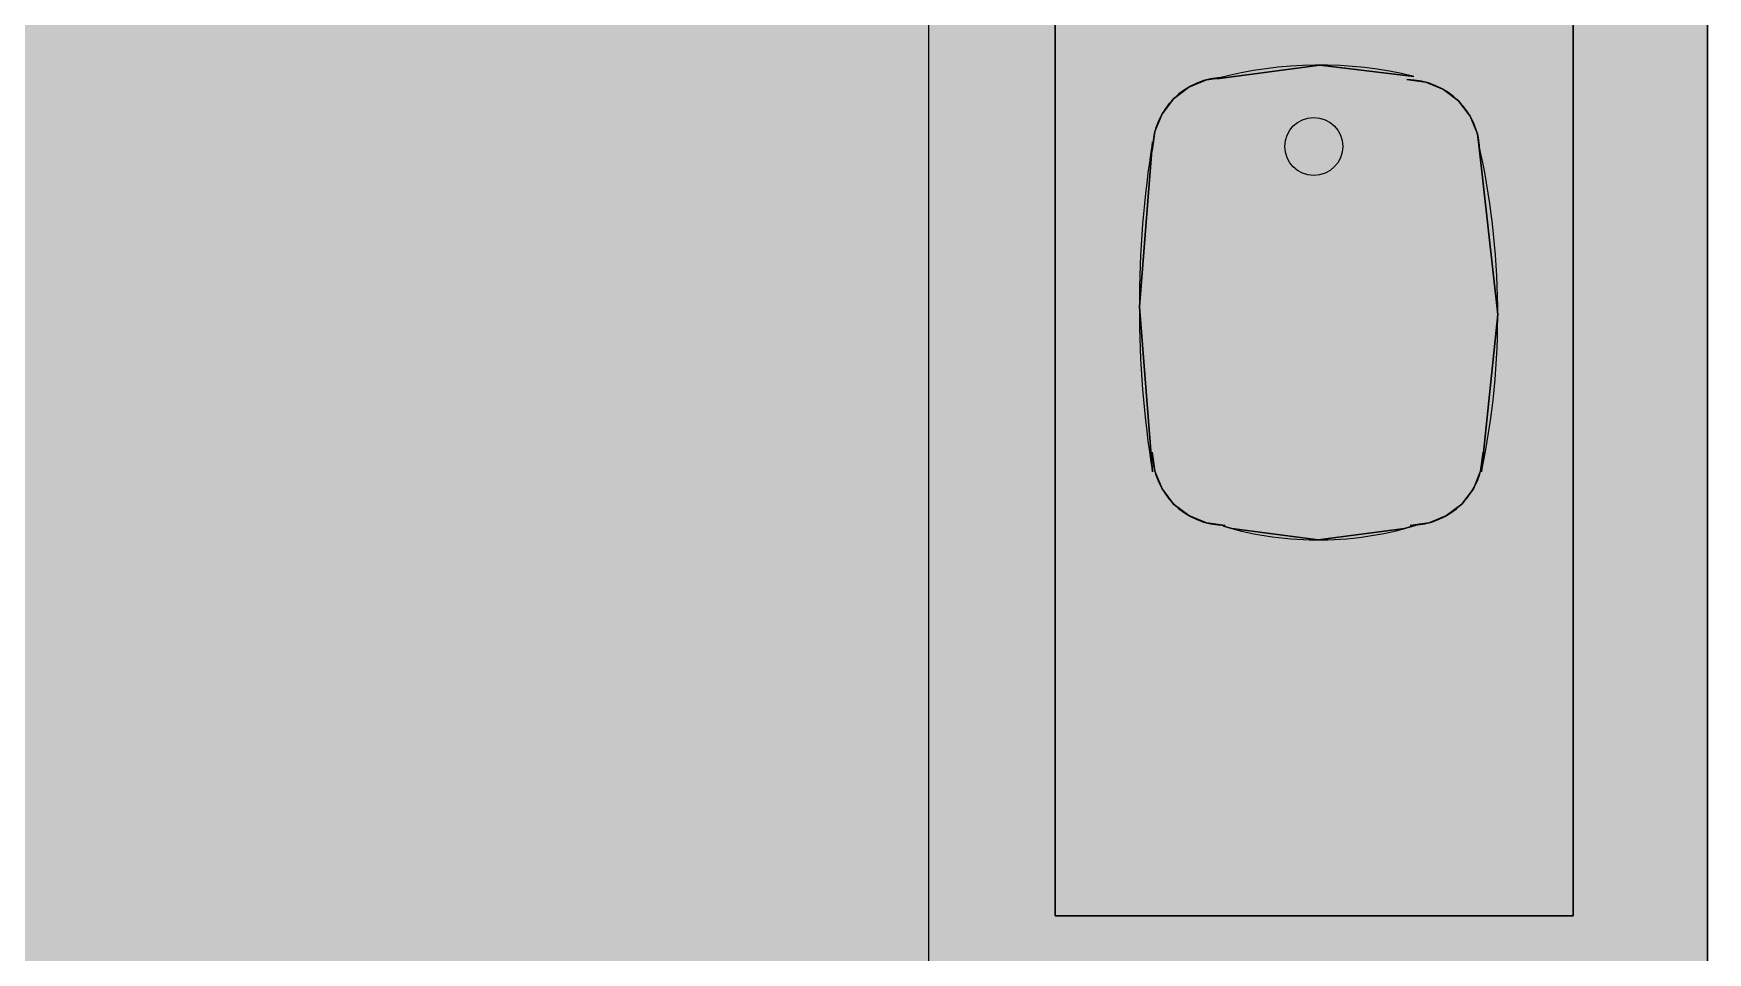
# Model space of a CAD drawing. Header units: millimetres. Extents: x -48614 to 110435, y -11020 to 74943.
# Drawn here: x -6348 to -4628, y 50943 to 51887 of the extents above; entities that cross this region are included whole.
import ezdxf

# ---------------------------------------------------------------- set-up
doc = ezdxf.new("R2010")
doc.units = ezdxf.units.MM
for name, color, linetype in [('BRICK_WALLS_P4', 1, 'Continuous'), ('GROS$', 1, 'Continuous'), ('HL-TMP', 7, 'Continuous'), ('RM$', 5, 'Continuous'), ('SANITARY', 4, 'Continuous'), ('SHOPFITTING', 4, 'Continuous')]:
    doc.layers.add(name, color=color, linetype=linetype)

msp = doc.modelspace()

# ---------------------------------------------------------------- hatches: boundary and pattern name
at = {"layer": 'HL-TMP', "true_color": 0xcccc20}
msp.add_hatch(color=52, dxfattribs=at).paths.add_polyline_path([(-4627.7, 52980.8), (-5827.7, 52980.8), (-5827.7, 53470.8), (-8327.7, 53470.8), (-8327.7, 54835.8), (-8327.7, 57580.8), (-8727.7, 57580.8), (-8727.7, 57670.8), (-9627.7, 57670.8), (-9627.7, 56530.3), (-9627.7, 53580.8), (-9427.7, 53580.8), (-9427.7, 53470.8), (-11582.7, 53470.8), (-11582.7, 57580.8), (-14627.7, 57580.8), (-14627.7, 53580.8), (-14227.7, 53580.8), (-14227.7, 52980.8), (-14627.7, 52980.8), (-14627.7, 47580.8), (-14227.7, 47580.8), (-14227.7, 46980.8), (-14677.7, 46980.8), (-14677.7, 41680.8), (-14327.7, 41680.8), (-14327.7, 41130.8), (-11582.7, 41130.8), (-11582.7, 44390.8), (-10762.7, 44390.8), (-4627.7, 44390.8), (-4627.7, 47581.1), (-5227.7, 47581.1), (-5227.7, 46980.8), (-5827.7, 46980.8), (-5827.7, 47581.1), (-4627.7, 47581.1)], flags=16)

# ---------------------------------------------------------------- linework, layer by layer
at = {"layer": 'BRICK_WALLS_P4', "linetype": 'Continuous'}
msp.add_line((-4627.7, 44390.8), (-4627.7, 52980.8), dxfattribs=at)
at = {"layer": 'GROS$'}
msp.add_lwpolyline([(-5827.7, 53470.8), (-5827.7, 52980.8), (-4627.7, 52980.8), (-4627.7, 47580.8), (-5827.7, 47580.8), (-5827.7, 46980.8), (-5227.7, 46980.8), (-5227.7, 47580.8), (-4627.7, 47580.8), (-4627.7, 44390.8)], dxfattribs=at)
at = {"layer": 'RM$'}
msp.add_lwpolyline([(-14227.7, 53580.8), (-14227.7, 52980.8), (-14627.7, 52980.8), (-14627.7, 47580.8), (-14227.7, 47580.8), (-14227.7, 46980.8), (-14677.7, 46980.8), (-14677.7, 41680.8), (-14327.7, 41680.8), (-14327.7, 41130.8), (-11582.7, 41130.8), (-11582.7, 44390.8), (-10762.7, 44390.8), (-4627.7, 44390.8), (-4627.7, 47581.1), (-5227.7, 47581.1), (-5227.7, 46980.8), (-5827.7, 46980.8), (-5827.7, 47581.1), (-4627.7, 47581.1), (-4627.7, 52980.8), (-5827.7, 52980.8), (-5827.7, 53470.8)], dxfattribs=at)
at = {"layer": 'SANITARY', "linetype": 'Continuous'}
for p, q in [((-5297.8, 50980.8), (-5297.8, 52780.8)), ((-5297.8, 52780.8, 880), (-5297.8, 50980.8, 880)), ((-5297.8, 50980.8), (-5297.8, 52780.8)), ((-5297.8, 50980.8), (-5297.8, 52780.8)), ((-5297.8, 52780.8, 880), (-5297.8, 50980.8, 880)), ((-5297.8, 50980.8), (-5297.8, 52780.8)), ((-5297.8, 52780.8, 880), (-5297.8, 50980.8, 880)), ((-4765.9, 52780.8), (-4765.9, 50980.8)), ((-4765.9, 52780.8), (-4765.9, 50980.8)), ((-4765.9, 50980.8, 880), (-4765.9, 52780.8, 880)), ((-4765.9, 52780.8), (-4765.9, 50980.8)), ((-4765.9, 50980.8, 880), (-4765.9, 52780.8, 880)), ((-4765.9, 52780.8), (-4765.9, 50980.8)), ((-4765.9, 50980.8, 880), (-4765.9, 52780.8, 880)), ((-5142.5, 51839, 750), (-5160.6, 51831.5, 750)), ((-5160.6, 51831.5, 880), (-5142.5, 51839, 880)), ((-5142.5, 51839, 750), (-5160.6, 51831.5, 750)), ((-5160.6, 51831.5, 880), (-5142.5, 51839, 880)), ((-5142.5, 51839, 750), (-5160.6, 51831.5, 750)), ((-5160.6, 51831.5, 880), (-5142.5, 51839, 880)), ((-5160.6, 51831.5, 880), (-5142.5, 51839, 880)), ((-5142.5, 51839, 750), (-5160.6, 51831.5, 750)), ((-5160.6, 51831.5, 880), (-5142.5, 51839, 880)), ((-5142.5, 51839, 750), (-5160.6, 51831.5, 750)), ((-5160.6, 51831.5, 880), (-5142.5, 51839, 880)), ((-5142.5, 51839, 750), (-5160.6, 51831.5, 750)), ((-5142.5, 51839, 750), (-5160.6, 51831.5, 750)), ((-5160.6, 51831.5, 880), (-5142.5, 51839, 880)), ((-5160.6, 51831.5, 880), (-5142.5, 51839, 880)), ((-5142.5, 51839, 750), (-5160.6, 51831.5, 750)), ((-5142.5, 51839, 750), (-5160.6, 51831.5, 750)), ((-5160.6, 51831.5, 880), (-5142.5, 51839, 880)), ((-5142.5, 51839, 750), (-5160.6, 51831.5, 750)), ((-5160.6, 51831.5, 880), (-5142.5, 51839, 880)), ((-5142.5, 51839, 880), (-5123.1, 51841.6, 880)), ((-5123.1, 51841.6, 750), (-5142.5, 51839, 750)), ((-5142.5, 51839, 880), (-5123.1, 51841.6, 880)), ((-5123.1, 51841.6, 750), (-5142.5, 51839, 750)), ((-5123.1, 51841.6, 750), (-5142.5, 51839, 750)), ((-5142.5, 51839, 880), (-5123.1, 51841.6, 880)), ((-5142.5, 51839, 880), (-5123.1, 51841.6, 880)), ((-5123.1, 51841.6, 750), (-5142.5, 51839, 750)), ((-5123.1, 51841.6, 750), (-5142.5, 51839, 750)), ((-5142.5, 51839, 880), (-5123.1, 51841.6, 880)), ((-5123.1, 51841.6, 750), (-5142.5, 51839, 750)), ((-5142.5, 51839, 880), (-5123.1, 51841.6, 880)), ((-5123.1, 51841.6, 750), (-5142.5, 51839, 750)), ((-5142.5, 51839, 880), (-5123.1, 51841.6, 880)), ((-5123.1, 51841.6, 750), (-5142.5, 51839, 750)), ((-5142.5, 51839, 880), (-5123.1, 51841.6, 880)), ((-5142.5, 51839, 880), (-5123.1, 51841.6, 880)), ((-5123.1, 51841.6, 750), (-5142.5, 51839, 750)), ((-5123.1, 51841.6, 750), (-5142.5, 51839, 750)), ((-5142.5, 51839, 880), (-5123.1, 51841.6, 880)), ((-5142.5, 51839, 750), (-5142.5, 51839, 750)), ((-5142.5, 51839, 750), (-5142.5, 51839, 880)), ((-5142.5, 51839, 880), (-5142.5, 51839, 750)), ((-5142.5, 51839, 750), (-5142.5, 51839, 750)), ((-5142.5, 51839, 750), (-5142.5, 51839, 880)), ((-5142.5, 51839, 880), (-5142.5, 51839, 750)), ((-5142.5, 51839, 880), (-5142.5, 51839, 750)), ((-5142.5, 51839, 750), (-5142.5, 51839, 750)), ((-5142.5, 51839, 750), (-5142.5, 51839, 880)), ((-5142.5, 51839, 880), (-5142.5, 51839, 750)), ((-5142.5, 51839, 750), (-5142.5, 51839, 750)), ((-5142.5, 51839, 750), (-5142.5, 51839, 880)), ((-5142.5, 51839, 880), (-5142.5, 51839, 750)), ((-5142.5, 51839, 750), (-5142.5, 51839, 880)), ((-5142.5, 51839, 750), (-5142.5, 51839, 750)), ((-5142.5, 51839, 750), (-5142.5, 51839, 750)), ((-5142.5, 51839, 750), (-5142.5, 51839, 880)), ((-5142.5, 51839, 880), (-5142.5, 51839, 750)), ((-5142.5, 51839, 750), (-5142.5, 51839, 750)), ((-5142.5, 51839, 750), (-5142.5, 51839, 880)), ((-5142.5, 51839, 880), (-5142.5, 51839, 750)), ((-5142.5, 51839, 750), (-5142.5, 51839, 750)), ((-5142.5, 51839, 880), (-5142.5, 51839, 750)), ((-5142.5, 51839, 750), (-5142.5, 51839, 880)), ((-5142.5, 51839, 880), (-5142.5, 51839, 750)), ((-5142.5, 51839, 750), (-5142.5, 51839, 750)), ((-5142.5, 51839, 750), (-5142.5, 51839, 880)), ((-5142.5, 51839, 880), (-5142.5, 51839, 750)), ((-5142.5, 51839, 750), (-5142.5, 51839, 750)), ((-5142.5, 51839, 750), (-5142.5, 51839, 880)), ((-5026.1, 51854.2, 750), (-5131.7, 51840.2, 750)), ((-5131.7, 51840.2, 880), (-5026.1, 51854.2, 880)), ((-5026.1, 51854.2, 750), (-5131.7, 51840.2, 750)), ((-5131.7, 51840.2, 880), (-5026.1, 51854.2, 880)), ((-5026.1, 51854.2, 750), (-5131.7, 51840.2, 750)), ((-5131.7, 51840.2, 880), (-5026.1, 51854.2, 880)), ((-5026.1, 51854.2, 750), (-5131.7, 51840.2, 750)), ((-5131.7, 51840.2, 880), (-5026.1, 51854.2, 880)), ((-5026.1, 51854.2, 750), (-5131.7, 51840.2, 750)), ((-5131.7, 51840.2, 880), (-5026.1, 51854.2, 880)), ((-5026.1, 51854.2, 750), (-5131.7, 51840.2, 750)), ((-5131.7, 51840.2, 880), (-5026.1, 51854.2, 880)), ((-5026.1, 51854.2, 750), (-5131.7, 51840.2, 750)), ((-5131.7, 51840.2, 880), (-5026.1, 51854.2, 880)), ((-5026.1, 51854.2, 750), (-5131.7, 51840.2, 750)), ((-5131.7, 51840.2, 880), (-5026.1, 51854.2, 880)), ((-5131.7, 51840.2, 880), (-5026.1, 51854.2, 880)), ((-5026.1, 51854.2, 750), (-5131.7, 51840.2, 750)), ((-5026.1, 51854.2, 750), (-5131.7, 51840.2, 750)), ((-5131.7, 51840.2, 880), (-5026.1, 51854.2, 880)), ((-5131.7, 51840.2, 750), (-5131.7, 51840.2, 880)), ((-5131.7, 51840.2, 750), (-5131.7, 51840.2, 880)), ((-5131.7, 51840.2, 750), (-5131.7, 51840.2, 880)), ((-5131.7, 51840.2, 750), (-5131.7, 51840.2, 880)), ((-5131.7, 51840.2, 750), (-5131.7, 51840.2, 880)), ((-5131.7, 51840.2, 750), (-5131.7, 51840.2, 880)), ((-5131.7, 51840.2, 750), (-5131.7, 51840.2, 880)), ((-5131.7, 51840.2, 750), (-5131.7, 51840.2, 880)), ((-5131.7, 51840.2, 750), (-5131.7, 51840.2, 880)), ((-5131.7, 51840.2, 750), (-5131.7, 51840.2, 880)), ((-5123.1, 51841.6, 750), (-5123.1, 51841.6, 750)), ((-5123.1, 51841.6, 880), (-5123.1, 51841.6, 750)), ((-5123.1, 51841.6, 880), (-5123.1, 51841.6, 750)), ((-5123.1, 51841.6, 750), (-5123.1, 51841.6, 750)), ((-5123.1, 51841.6, 880), (-5123.1, 51841.6, 750)), ((-5123.1, 51841.6, 750), (-5123.1, 51841.6, 750)), ((-5123.1, 51841.6, 880), (-5123.1, 51841.6, 750)), ((-5123.1, 51841.6, 750), (-5123.1, 51841.6, 750)), ((-5123.1, 51841.6, 750), (-5123.1, 51841.6, 750)), ((-5123.1, 51841.6, 880), (-5123.1, 51841.6, 750)), ((-5123.1, 51841.6, 880), (-5123.1, 51841.6, 750)), ((-5123.1, 51841.6, 750), (-5123.1, 51841.6, 750)), ((-5123.1, 51841.6, 880), (-5123.1, 51841.6, 750)), ((-5123.1, 51841.6, 750), (-5123.1, 51841.6, 750)), ((-5123.1, 51841.6, 880), (-5123.1, 51841.6, 750)), ((-5123.1, 51841.6, 750), (-5123.1, 51841.6, 750)), ((-5123.1, 51841.6, 880), (-5123.1, 51841.6, 750)), ((-5123.1, 51841.6, 750), (-5123.1, 51841.6, 750)), ((-5123.1, 51841.6, 880), (-5123.1, 51841.6, 750)), ((-5123.1, 51841.6, 750), (-5123.1, 51841.6, 750)), ((-5026.1, 51854.2, 750), (-5026.1, 51854.2, 880)), ((-5026.1, 51854.2, 880), (-5026.1, 51854.2, 750)), ((-5026.1, 51854.2, 880), (-4929.4, 51842.5, 880)), ((-5026.1, 51854.2, 750), (-5026.1, 51854.2, 750)), ((-4929.4, 51842.5, 750), (-5026.1, 51854.2, 750)), ((-5026.1, 51854.2, 880), (-5026.1, 51854.2, 750)), ((-4929.4, 51842.5, 750), (-5026.1, 51854.2, 750)), ((-5026.1, 51854.2, 880), (-4929.4, 51842.5, 880)), ((-5026.1, 51854.2, 750), (-5026.1, 51854.2, 750)), ((-5026.1, 51854.2, 750), (-5026.1, 51854.2, 880)), ((-5026.1, 51854.2, 750), (-5026.1, 51854.2, 750)), ((-5026.1, 51854.2, 750), (-5026.1, 51854.2, 880)), ((-5026.1, 51854.2, 880), (-5026.1, 51854.2, 750)), ((-5026.1, 51854.2, 880), (-4929.4, 51842.5, 880)), ((-4929.4, 51842.5, 750), (-5026.1, 51854.2, 750)), ((-5026.1, 51854.2, 880), (-5026.1, 51854.2, 750)), ((-5026.1, 51854.2, 750), (-5026.1, 51854.2, 750)), ((-5026.1, 51854.2, 750), (-5026.1, 51854.2, 880)), ((-5026.1, 51854.2, 880), (-4929.4, 51842.5, 880)), ((-4929.4, 51842.5, 750), (-5026.1, 51854.2, 750)), ((-5026.1, 51854.2, 750), (-5026.1, 51854.2, 750)), ((-5026.1, 51854.2, 750), (-5026.1, 51854.2, 880)), ((-4929.4, 51842.5, 750), (-5026.1, 51854.2, 750)), ((-5026.1, 51854.2, 880), (-5026.1, 51854.2, 750)), ((-5026.1, 51854.2, 880), (-4929.4, 51842.5, 880)), ((-5026.1, 51854.2, 750), (-5026.1, 51854.2, 880)), ((-5026.1, 51854.2, 750), (-5026.1, 51854.2, 750)), ((-4929.4, 51842.5, 750), (-5026.1, 51854.2, 750)), ((-5026.1, 51854.2, 880), (-5026.1, 51854.2, 750)), ((-5026.1, 51854.2, 880), (-4929.4, 51842.5, 880)), ((-5026.1, 51854.2, 880), (-4929.4, 51842.5, 880)), ((-5026.1, 51854.2, 880), (-5026.1, 51854.2, 750)), ((-5026.1, 51854.2, 750), (-5026.1, 51854.2, 750)), ((-5026.1, 51854.2, 750), (-5026.1, 51854.2, 880)), ((-4929.4, 51842.5, 750), (-5026.1, 51854.2, 750)), ((-5026.1, 51854.2, 880), (-5026.1, 51854.2, 750)), ((-5026.1, 51854.2, 750), (-5026.1, 51854.2, 750)), ((-4929.4, 51842.5, 750), (-5026.1, 51854.2, 750)), ((-5026.1, 51854.2, 750), (-5026.1, 51854.2, 880)), ((-5026.1, 51854.2, 880), (-4929.4, 51842.5, 880)), ((-5026.1, 51854.2, 880), (-5026.1, 51854.2, 750)), ((-5026.1, 51854.2, 880), (-4929.4, 51842.5, 880)), ((-5026.1, 51854.2, 750), (-5026.1, 51854.2, 880)), ((-5026.1, 51854.2, 750), (-5026.1, 51854.2, 750)), ((-4929.4, 51842.5, 750), (-5026.1, 51854.2, 750)), ((-5026.1, 51854.2, 880), (-4929.4, 51842.5, 880)), ((-5026.1, 51854.2, 750), (-5026.1, 51854.2, 880)), ((-5026.1, 51854.2, 750), (-5026.1, 51854.2, 750)), ((-5026.1, 51854.2, 880), (-5026.1, 51854.2, 750)), ((-4929.4, 51842.5, 750), (-5026.1, 51854.2, 750)), ((-4917.2, 51836.7, 750), (-4936.6, 51839.2, 750)), ((-4936.6, 51839.2, 880), (-4917.2, 51836.7, 880)), ((-4936.6, 51839.2, 750), (-4936.6, 51839.2, 880)), ((-4936.6, 51839.2, 880), (-4917.2, 51836.7, 880)), ((-4936.6, 51839.2, 750), (-4936.6, 51839.2, 880)), ((-4917.2, 51836.7, 750), (-4936.6, 51839.2, 750)), ((-4936.6, 51839.2, 750), (-4936.6, 51839.2, 880)), ((-4917.2, 51836.7, 750), (-4936.6, 51839.2, 750)), ((-4936.6, 51839.2, 880), (-4917.2, 51836.7, 880)), ((-4929.4, 51842.5, 880), (-4929.4, 51842.5, 750)), ((-4929.4, 51842.5, 750), (-4929.4, 51842.5, 750)), ((-4929.4, 51842.5, 880), (-4929.4, 51842.5, 750)), ((-4929.4, 51842.5, 750), (-4929.4, 51842.5, 750)), ((-4929.4, 51842.5, 750), (-4929.4, 51842.5, 750)), ((-4929.4, 51842.5, 880), (-4929.4, 51842.5, 750)), ((-4929.4, 51842.5, 750), (-4929.4, 51842.5, 750)), ((-4929.4, 51842.5, 880), (-4929.4, 51842.5, 750)), ((-4929.4, 51842.5, 750), (-4929.4, 51842.5, 750)), ((-4929.4, 51842.5, 880), (-4929.4, 51842.5, 750)), ((-4929.4, 51842.5, 880), (-4929.4, 51842.5, 750)), ((-4929.4, 51842.5, 750), (-4929.4, 51842.5, 750)), ((-4929.4, 51842.5, 750), (-4929.4, 51842.5, 750)), ((-4929.4, 51842.5, 880), (-4929.4, 51842.5, 750)), ((-4929.4, 51842.5, 880), (-4929.4, 51842.5, 750)), ((-4929.4, 51842.5, 750), (-4929.4, 51842.5, 750)), ((-4929.4, 51842.5, 750), (-4929.4, 51842.5, 750)), ((-4929.4, 51842.5, 880), (-4929.4, 51842.5, 750)), ((-4929.4, 51842.5, 750), (-4929.4, 51842.5, 750)), ((-4929.4, 51842.5, 880), (-4929.4, 51842.5, 750)), ((-5160.6, 51831.5, 750), (-5176.2, 51819.6, 750)), ((-5176.2, 51819.6, 880), (-5160.6, 51831.5, 880)), ((-5160.6, 51831.5, 750), (-5176.2, 51819.6, 750)), ((-5176.2, 51819.6, 880), (-5160.6, 51831.5, 880)), ((-5160.6, 51831.5, 750), (-5176.2, 51819.6, 750)), ((-5176.2, 51819.6, 880), (-5160.6, 51831.5, 880)), ((-5160.6, 51831.5, 750), (-5176.2, 51819.6, 750)), ((-5176.2, 51819.6, 880), (-5160.6, 51831.5, 880)), ((-5176.2, 51819.6, 880), (-5160.6, 51831.5, 880)), ((-5160.6, 51831.5, 750), (-5176.2, 51819.6, 750)), ((-5176.2, 51819.6, 880), (-5160.6, 51831.5, 880)), ((-5160.6, 51831.5, 750), (-5176.2, 51819.6, 750)), ((-5160.6, 51831.5, 750), (-5176.2, 51819.6, 750)), ((-5176.2, 51819.6, 880), (-5160.6, 51831.5, 880)), ((-5160.6, 51831.5, 750), (-5176.2, 51819.6, 750)), ((-5176.2, 51819.6, 880), (-5160.6, 51831.5, 880)), ((-5176.2, 51819.6, 880), (-5160.6, 51831.5, 880)), ((-5160.6, 51831.5, 750), (-5176.2, 51819.6, 750)), ((-5160.6, 51831.5, 750), (-5176.2, 51819.6, 750)), ((-5176.2, 51819.6, 880), (-5160.6, 51831.5, 880)), ((-5160.6, 51831.5, 880), (-5160.6, 51831.5, 750)), ((-5160.6, 51831.5, 750), (-5160.6, 51831.5, 750)), ((-5160.6, 51831.5, 750), (-5160.6, 51831.5, 880)), ((-5160.6, 51831.5, 750), (-5160.6, 51831.5, 880)), ((-5160.6, 51831.5, 880), (-5160.6, 51831.5, 750)), ((-5160.6, 51831.5, 750), (-5160.6, 51831.5, 750)), ((-5160.6, 51831.5, 750), (-5160.6, 51831.5, 750)), ((-5160.6, 51831.5, 750), (-5160.6, 51831.5, 880)), ((-5160.6, 51831.5, 880), (-5160.6, 51831.5, 750)), ((-5160.6, 51831.5, 750), (-5160.6, 51831.5, 750)), ((-5160.6, 51831.5, 750), (-5160.6, 51831.5, 880)), ((-5160.6, 51831.5, 880), (-5160.6, 51831.5, 750)), ((-5160.6, 51831.5, 880), (-5160.6, 51831.5, 750)), ((-5160.6, 51831.5, 750), (-5160.6, 51831.5, 750)), ((-5160.6, 51831.5, 750), (-5160.6, 51831.5, 880)), ((-5160.6, 51831.5, 880), (-5160.6, 51831.5, 750)), ((-5160.6, 51831.5, 750), (-5160.6, 51831.5, 750)), ((-5160.6, 51831.5, 750), (-5160.6, 51831.5, 880)), ((-5160.6, 51831.5, 880), (-5160.6, 51831.5, 750)), ((-5160.6, 51831.5, 750), (-5160.6, 51831.5, 880)), ((-5160.6, 51831.5, 750), (-5160.6, 51831.5, 750)), ((-5160.6, 51831.5, 880), (-5160.6, 51831.5, 750)), ((-5160.6, 51831.5, 750), (-5160.6, 51831.5, 880)), ((-5160.6, 51831.5, 750), (-5160.6, 51831.5, 750)), ((-5160.6, 51831.5, 880), (-5160.6, 51831.5, 750)), ((-5160.6, 51831.5, 750), (-5160.6, 51831.5, 750)), ((-5160.6, 51831.5, 750), (-5160.6, 51831.5, 880)), ((-5160.6, 51831.5, 750), (-5160.6, 51831.5, 880)), ((-5160.6, 51831.5, 750), (-5160.6, 51831.5, 750)), ((-5160.6, 51831.5, 880), (-5160.6, 51831.5, 750)), ((-4917.2, 51836.7, 880), (-4917.2, 51836.7, 750)), ((-4917.2, 51836.7, 750), (-4917.2, 51836.7, 750)), ((-4917.2, 51836.7, 880), (-4899.1, 51829.2, 880)), ((-4917.2, 51836.7, 880), (-4917.2, 51836.7, 750)), ((-4917.2, 51836.7, 750), (-4917.2, 51836.7, 750)), ((-4917.2, 51836.7, 750), (-4917.2, 51836.7, 880)), ((-4899.1, 51829.2, 750), (-4917.2, 51836.7, 750)), ((-4917.2, 51836.7, 880), (-4899.1, 51829.2, 880)), ((-4899.1, 51829.2, 750), (-4917.2, 51836.7, 750)), ((-4917.2, 51836.7, 750), (-4917.2, 51836.7, 880)), ((-4899.1, 51829.2, 750), (-4917.2, 51836.7, 750)), ((-4917.2, 51836.7, 750), (-4917.2, 51836.7, 880)), ((-4917.2, 51836.7, 880), (-4917.2, 51836.7, 750)), ((-4917.2, 51836.7, 880), (-4899.1, 51829.2, 880)), ((-4917.2, 51836.7, 750), (-4917.2, 51836.7, 750)), ((-4899.1, 51829.2, 750), (-4899.1, 51829.2, 750)), ((-4899.1, 51829.2, 880), (-4899.1, 51829.2, 750)), ((-4899.1, 51829.2, 880), (-4899.1, 51829.2, 750)), ((-4883.5, 51817.3, 750), (-4899.1, 51829.2, 750)), ((-4899.1, 51829.2, 750), (-4899.1, 51829.2, 880)), ((-4899.1, 51829.2, 880), (-4883.5, 51817.3, 880)), ((-4899.1, 51829.2, 750), (-4899.1, 51829.2, 880)), ((-4899.1, 51829.2, 880), (-4883.5, 51817.3, 880)), ((-4883.5, 51817.3, 750), (-4899.1, 51829.2, 750)), ((-4899.1, 51829.2, 750), (-4899.1, 51829.2, 750)), ((-4899.1, 51829.2, 750), (-4899.1, 51829.2, 750)), ((-4899.1, 51829.2, 880), (-4883.5, 51817.3, 880)), ((-4899.1, 51829.2, 880), (-4899.1, 51829.2, 750)), ((-4899.1, 51829.2, 750), (-4899.1, 51829.2, 880)), ((-4883.5, 51817.3, 750), (-4899.1, 51829.2, 750)), ((-5195.6, 51786, 880), (-5188.1, 51804.1, 880)), ((-5188.1, 51804.1, 750), (-5195.6, 51786, 750)), ((-5195.6, 51786, 880), (-5188.1, 51804.1, 880)), ((-5188.1, 51804.1, 750), (-5195.6, 51786, 750)), ((-5195.6, 51786, 880), (-5188.1, 51804.1, 880)), ((-5188.1, 51804.1, 750), (-5195.6, 51786, 750)), ((-5188.1, 51804.1, 750), (-5195.6, 51786, 750)), ((-5195.6, 51786, 880), (-5188.1, 51804.1, 880)), ((-5195.6, 51786, 880), (-5188.1, 51804.1, 880)), ((-5188.1, 51804.1, 750), (-5195.6, 51786, 750)), ((-5188.1, 51804.1, 750), (-5195.6, 51786, 750)), ((-5195.6, 51786, 880), (-5188.1, 51804.1, 880)), ((-5195.6, 51786, 880), (-5188.1, 51804.1, 880)), ((-5188.1, 51804.1, 750), (-5195.6, 51786, 750)), ((-5195.6, 51786, 880), (-5188.1, 51804.1, 880)), ((-5188.1, 51804.1, 750), (-5195.6, 51786, 750)), ((-5188.1, 51804.1, 750), (-5195.6, 51786, 750)), ((-5195.6, 51786, 880), (-5188.1, 51804.1, 880)), ((-5188.1, 51804.1, 750), (-5195.6, 51786, 750)), ((-5195.6, 51786, 880), (-5188.1, 51804.1, 880)), ((-5176.2, 51819.6, 750), (-5188.1, 51804.1, 750)), ((-5188.1, 51804.1, 880), (-5176.2, 51819.6, 880)), ((-5188.1, 51804.1, 880), (-5176.2, 51819.6, 880)), ((-5176.2, 51819.6, 750), (-5188.1, 51804.1, 750)), ((-5176.2, 51819.6, 750), (-5188.1, 51804.1, 750)), ((-5188.1, 51804.1, 880), (-5176.2, 51819.6, 880)), ((-5176.2, 51819.6, 750), (-5188.1, 51804.1, 750)), ((-5188.1, 51804.1, 880), (-5176.2, 51819.6, 880)), ((-5176.2, 51819.6, 750), (-5188.1, 51804.1, 750)), ((-5188.1, 51804.1, 880), (-5176.2, 51819.6, 880)), ((-5176.2, 51819.6, 750), (-5188.1, 51804.1, 750)), ((-5188.1, 51804.1, 880), (-5176.2, 51819.6, 880)), ((-5176.2, 51819.6, 750), (-5188.1, 51804.1, 750)), ((-5188.1, 51804.1, 880), (-5176.2, 51819.6, 880)), ((-5188.1, 51804.1, 880), (-5176.2, 51819.6, 880)), ((-5176.2, 51819.6, 750), (-5188.1, 51804.1, 750)), ((-5176.2, 51819.6, 750), (-5188.1, 51804.1, 750)), ((-5188.1, 51804.1, 880), (-5176.2, 51819.6, 880)), ((-5176.2, 51819.6, 750), (-5188.1, 51804.1, 750)), ((-5188.1, 51804.1, 880), (-5176.2, 51819.6, 880)), ((-5188.1, 51804.1, 750), (-5188.1, 51804.1, 750)), ((-5188.1, 51804.1, 750), (-5188.1, 51804.1, 880)), ((-5188.1, 51804.1, 880), (-5188.1, 51804.1, 750)), ((-5188.1, 51804.1, 750), (-5188.1, 51804.1, 880)), ((-5188.1, 51804.1, 750), (-5188.1, 51804.1, 750)), ((-5188.1, 51804.1, 880), (-5188.1, 51804.1, 750)), ((-5188.1, 51804.1, 880), (-5188.1, 51804.1, 750)), ((-5188.1, 51804.1, 750), (-5188.1, 51804.1, 750)), ((-5188.1, 51804.1, 750), (-5188.1, 51804.1, 880)), ((-5188.1, 51804.1, 880), (-5188.1, 51804.1, 750)), ((-5188.1, 51804.1, 750), (-5188.1, 51804.1, 750)), ((-5188.1, 51804.1, 750), (-5188.1, 51804.1, 880)), ((-5188.1, 51804.1, 880), (-5188.1, 51804.1, 750)), ((-5188.1, 51804.1, 750), (-5188.1, 51804.1, 750)), ((-5188.1, 51804.1, 750), (-5188.1, 51804.1, 880)), ((-5188.1, 51804.1, 880), (-5188.1, 51804.1, 750)), ((-5188.1, 51804.1, 750), (-5188.1, 51804.1, 750)), ((-5188.1, 51804.1, 750), (-5188.1, 51804.1, 880)), ((-5188.1, 51804.1, 750), (-5188.1, 51804.1, 750)), ((-5188.1, 51804.1, 750), (-5188.1, 51804.1, 880)), ((-5188.1, 51804.1, 880), (-5188.1, 51804.1, 750)), ((-5188.1, 51804.1, 750), (-5188.1, 51804.1, 880)), ((-5188.1, 51804.1, 880), (-5188.1, 51804.1, 750)), ((-5188.1, 51804.1, 750), (-5188.1, 51804.1, 750)), ((-5188.1, 51804.1, 880), (-5188.1, 51804.1, 750)), ((-5188.1, 51804.1, 750), (-5188.1, 51804.1, 880)), ((-5188.1, 51804.1, 750), (-5188.1, 51804.1, 750)), ((-5188.1, 51804.1, 750), (-5188.1, 51804.1, 750)), ((-5188.1, 51804.1, 880), (-5188.1, 51804.1, 750)), ((-5188.1, 51804.1, 750), (-5188.1, 51804.1, 880)), ((-5176.2, 51819.6, 880), (-5176.2, 51819.6, 750)), ((-5176.2, 51819.6, 750), (-5176.2, 51819.6, 880)), ((-5176.2, 51819.6, 750), (-5176.2, 51819.6, 750)), ((-5176.2, 51819.6, 750), (-5176.2, 51819.6, 750)), ((-5176.2, 51819.6, 750), (-5176.2, 51819.6, 880)), ((-5176.2, 51819.6, 880), (-5176.2, 51819.6, 750)), ((-5176.2, 51819.6, 750), (-5176.2, 51819.6, 750)), ((-5176.2, 51819.6, 750), (-5176.2, 51819.6, 880)), ((-5176.2, 51819.6, 880), (-5176.2, 51819.6, 750)), ((-5176.2, 51819.6, 750), (-5176.2, 51819.6, 750)), ((-5176.2, 51819.6, 750), (-5176.2, 51819.6, 880)), ((-5176.2, 51819.6, 880), (-5176.2, 51819.6, 750)), ((-5176.2, 51819.6, 750), (-5176.2, 51819.6, 750)), ((-5176.2, 51819.6, 750), (-5176.2, 51819.6, 880)), ((-5176.2, 51819.6, 880), (-5176.2, 51819.6, 750)), ((-5176.2, 51819.6, 750), (-5176.2, 51819.6, 750)), ((-5176.2, 51819.6, 750), (-5176.2, 51819.6, 880)), ((-5176.2, 51819.6, 880), (-5176.2, 51819.6, 750)), ((-5176.2, 51819.6, 880), (-5176.2, 51819.6, 750)), ((-5176.2, 51819.6, 750), (-5176.2, 51819.6, 750)), ((-5176.2, 51819.6, 750), (-5176.2, 51819.6, 880)), ((-5176.2, 51819.6, 750), (-5176.2, 51819.6, 750)), ((-5176.2, 51819.6, 750), (-5176.2, 51819.6, 880)), ((-5176.2, 51819.6, 880), (-5176.2, 51819.6, 750)), ((-5176.2, 51819.6, 880), (-5176.2, 51819.6, 750)), ((-5176.2, 51819.6, 750), (-5176.2, 51819.6, 750)), ((-5176.2, 51819.6, 750), (-5176.2, 51819.6, 880)), ((-5176.2, 51819.6, 750), (-5176.2, 51819.6, 750)), ((-5176.2, 51819.6, 750), (-5176.2, 51819.6, 880)), ((-5176.2, 51819.6, 880), (-5176.2, 51819.6, 750)), ((-4883.5, 51817.3, 750), (-4883.5, 51817.3, 750)), ((-4871.6, 51801.7, 750), (-4883.5, 51817.3, 750)), ((-4883.5, 51817.3, 750), (-4883.5, 51817.3, 880)), ((-4883.5, 51817.3, 880), (-4883.5, 51817.3, 750)), ((-4883.5, 51817.3, 880), (-4871.6, 51801.7, 880)), ((-4883.5, 51817.3, 880), (-4871.6, 51801.7, 880)), ((-4883.5, 51817.3, 750), (-4883.5, 51817.3, 880)), ((-4883.5, 51817.3, 750), (-4883.5, 51817.3, 750)), ((-4883.5, 51817.3, 880), (-4883.5, 51817.3, 750)), ((-4871.6, 51801.7, 750), (-4883.5, 51817.3, 750)), ((-4883.5, 51817.3, 880), (-4883.5, 51817.3, 750)), ((-4883.5, 51817.3, 750), (-4883.5, 51817.3, 750)), ((-4883.5, 51817.3, 880), (-4871.6, 51801.7, 880)), ((-4883.5, 51817.3, 750), (-4883.5, 51817.3, 880)), ((-4871.6, 51801.7, 750), (-4883.5, 51817.3, 750)), ((-5195.6, 51786, 750), (-5198.1, 51766.6, 750)), ((-5198.1, 51766.6, 880), (-5195.6, 51786, 880)), ((-5198.1, 51766.6, 880), (-5195.6, 51786, 880)), ((-5195.6, 51786, 750), (-5198.1, 51766.6, 750)), ((-5198.1, 51766.6, 880), (-5195.6, 51786, 880)), ((-5195.6, 51786, 750), (-5198.1, 51766.6, 750)), ((-5198.1, 51766.6, 880), (-5195.6, 51786, 880)), ((-5195.6, 51786, 750), (-5198.1, 51766.6, 750)), ((-5198.1, 51766.6, 880), (-5195.6, 51786, 880)), ((-5195.6, 51786, 750), (-5198.1, 51766.6, 750)), ((-5195.6, 51786, 750), (-5198.1, 51766.6, 750)), ((-5198.1, 51766.6, 880), (-5195.6, 51786, 880)), ((-5195.6, 51786, 750), (-5198.1, 51766.6, 750)), ((-5198.1, 51766.6, 880), (-5195.6, 51786, 880)), ((-5195.6, 51786, 750), (-5198.1, 51766.6, 750)), ((-5198.1, 51766.6, 880), (-5195.6, 51786, 880)), ((-5195.6, 51786, 750), (-5198.1, 51766.6, 750)), ((-5198.1, 51766.6, 880), (-5195.6, 51786, 880)), ((-5198.1, 51766.6, 880), (-5195.6, 51786, 880)), ((-5195.6, 51786, 750), (-5198.1, 51766.6, 750)), ((-5195.6, 51786, 750), (-5195.6, 51786, 750)), ((-5195.6, 51786, 880), (-5195.6, 51786, 750)), ((-5195.6, 51786, 750), (-5195.6, 51786, 880)), ((-5195.6, 51786, 750), (-5195.6, 51786, 880)), ((-5195.6, 51786, 880), (-5195.6, 51786, 750)), ((-5195.6, 51786, 750), (-5195.6, 51786, 750)), ((-5195.6, 51786, 880), (-5195.6, 51786, 750)), ((-5195.6, 51786, 750), (-5195.6, 51786, 750)), ((-5195.6, 51786, 750), (-5195.6, 51786, 880)), ((-5195.6, 51786, 880), (-5195.6, 51786, 750)), ((-5195.6, 51786, 750), (-5195.6, 51786, 750)), ((-5195.6, 51786, 750), (-5195.6, 51786, 880)), ((-5195.6, 51786, 880), (-5195.6, 51786, 750)), ((-5195.6, 51786, 750), (-5195.6, 51786, 750)), ((-5195.6, 51786, 750), (-5195.6, 51786, 880)), ((-5195.6, 51786, 880), (-5195.6, 51786, 750)), ((-5195.6, 51786, 750), (-5195.6, 51786, 750)), ((-5195.6, 51786, 750), (-5195.6, 51786, 880)), ((-5195.6, 51786, 880), (-5195.6, 51786, 750)), ((-5195.6, 51786, 750), (-5195.6, 51786, 750)), ((-5195.6, 51786, 750), (-5195.6, 51786, 880)), ((-5195.6, 51786, 750), (-5195.6, 51786, 750)), ((-5195.6, 51786, 880), (-5195.6, 51786, 750)), ((-5195.6, 51786, 750), (-5195.6, 51786, 880)), ((-5195.6, 51786, 750), (-5195.6, 51786, 880)), ((-5195.6, 51786, 880), (-5195.6, 51786, 750)), ((-5195.6, 51786, 750), (-5195.6, 51786, 750)), ((-5195.6, 51786, 880), (-5195.6, 51786, 750)), ((-5195.6, 51786, 750), (-5195.6, 51786, 880)), ((-5195.6, 51786, 750), (-5195.6, 51786, 750)), ((-4871.6, 51801.7, 880), (-4864.1, 51783.7, 880)), ((-4871.6, 51801.7, 880), (-4871.6, 51801.7, 750)), ((-4871.6, 51801.7, 750), (-4871.6, 51801.7, 750)), ((-4871.6, 51801.7, 750), (-4871.6, 51801.7, 880)), ((-4871.6, 51801.7, 880), (-4871.6, 51801.7, 750)), ((-4864.1, 51783.7, 750), (-4871.6, 51801.7, 750)), ((-4871.6, 51801.7, 880), (-4871.6, 51801.7, 750)), ((-4864.1, 51783.7, 750), (-4871.6, 51801.7, 750)), ((-4871.6, 51801.7, 880), (-4864.1, 51783.7, 880)), ((-4871.6, 51801.7, 750), (-4871.6, 51801.7, 750)), ((-4871.6, 51801.7, 880), (-4864.1, 51783.7, 880)), ((-4871.6, 51801.7, 750), (-4871.6, 51801.7, 880)), ((-4864.1, 51783.7, 750), (-4871.6, 51801.7, 750)), ((-4871.6, 51801.7, 750), (-4871.6, 51801.7, 750)), ((-4871.6, 51801.7, 750), (-4871.6, 51801.7, 880)), ((-5211.4, 51605.8, 880), (-5198, 51775.2, 880)), ((-5198, 51775.2, 750), (-5211.4, 51605.8, 750)), ((-5198, 51775.2, 750), (-5211.4, 51605.8, 750)), ((-5211.4, 51605.8, 880), (-5198, 51775.2, 880)), ((-5198, 51775.2, 750), (-5211.4, 51605.8, 750)), ((-5211.4, 51605.8, 880), (-5198, 51775.2, 880)), ((-5198, 51775.2, 880), (-5198, 51775.2, 750)), ((-5198, 51775.2, 750), (-5198, 51775.2, 750)), ((-5198, 51775.2, 880), (-5198, 51775.2, 750)), ((-5198, 51775.2, 750), (-5198, 51775.2, 750)), ((-5198, 51775.2, 750), (-5198, 51775.2, 750)), ((-5198, 51775.2, 880), (-5198, 51775.2, 750)), ((-4861.6, 51764.2, 750), (-4864.1, 51783.7, 750)), ((-4864.1, 51783.7, 880), (-4864.1, 51783.7, 750)), ((-4864.1, 51783.7, 880), (-4861.6, 51764.2, 880)), ((-4864.1, 51783.7, 750), (-4864.1, 51783.7, 750)), ((-4864.1, 51783.7, 750), (-4864.1, 51783.7, 880)), ((-4864.1, 51783.7, 880), (-4861.6, 51764.2, 880)), ((-4864.1, 51783.7, 880), (-4864.1, 51783.7, 750)), ((-4864.1, 51783.7, 750), (-4864.1, 51783.7, 750)), ((-4861.6, 51764.2, 750), (-4864.1, 51783.7, 750)), ((-4864.1, 51783.7, 880), (-4861.6, 51764.2, 880)), ((-4864.1, 51783.7, 750), (-4864.1, 51783.7, 880)), ((-4864.1, 51783.7, 750), (-4864.1, 51783.7, 750)), ((-4864.1, 51783.7, 750), (-4864.1, 51783.7, 880)), ((-4861.6, 51764.2, 750), (-4864.1, 51783.7, 750)), ((-4864.1, 51783.7, 880), (-4864.1, 51783.7, 750)), ((-4843.2, 51598.2, 750), (-4863.1, 51775.2, 750)), ((-4863.1, 51775.2, 750), (-4863.1, 51775.2, 880)), ((-4863.1, 51775.2, 880), (-4843.2, 51598.2, 880)), ((-4863.1, 51775.2, 880), (-4843.2, 51598.2, 880)), ((-4843.2, 51598.2, 750), (-4863.1, 51775.2, 750)), ((-4863.1, 51775.2, 750), (-4863.1, 51775.2, 880)), ((-4863.1, 51775.2, 880), (-4843.2, 51598.2, 880)), ((-4863.1, 51775.2, 750), (-4863.1, 51775.2, 880)), ((-4843.2, 51598.2, 750), (-4863.1, 51775.2, 750)), ((-5198.1, 51766.6, 750), (-5198.1, 51766.6, 880)), ((-5198.1, 51766.6, 750), (-5198.1, 51766.6, 880)), ((-5198.1, 51766.6, 750), (-5198.1, 51766.6, 880)), ((-5198.1, 51766.6, 750), (-5198.1, 51766.6, 880)), ((-5198.1, 51766.6, 750), (-5198.1, 51766.6, 880)), ((-5198.1, 51766.6, 750), (-5198.1, 51766.6, 880)), ((-5198.1, 51766.6, 750), (-5198.1, 51766.6, 880)), ((-5198.1, 51766.6, 750), (-5198.1, 51766.6, 880)), ((-5198.1, 51766.6, 750), (-5198.1, 51766.6, 880)), ((-5198.1, 51766.6, 750), (-5198.1, 51766.6, 880)), ((-4861.6, 51764.2, 750), (-4861.6, 51764.2, 750)), ((-4861.6, 51764.2, 880), (-4861.6, 51764.2, 750)), ((-4861.6, 51764.2, 750), (-4861.6, 51764.2, 750)), ((-4861.6, 51764.2, 880), (-4861.6, 51764.2, 750)), ((-4861.6, 51764.2, 880), (-4861.6, 51764.2, 750)), ((-4861.6, 51764.2, 750), (-4861.6, 51764.2, 750)), ((-5211.4, 51605.8, 880), (-5211.4, 51605.8, 750)), ((-5211.4, 51605.8, 750), (-5211.4, 51605.8, 750)), ((-5198, 51436.5, 880), (-5211.4, 51605.8, 880)), ((-5211.4, 51605.8, 750), (-5211.4, 51605.8, 880)), ((-5211.4, 51605.8, 750), (-5198, 51436.5, 750)), ((-5198, 51436.5, 880), (-5211.4, 51605.8, 880)), ((-5211.4, 51605.8, 750), (-5211.4, 51605.8, 880)), ((-5211.4, 51605.8, 750), (-5211.4, 51605.8, 750)), ((-5211.4, 51605.8, 750), (-5198, 51436.5, 750)), ((-5211.4, 51605.8, 880), (-5211.4, 51605.8, 750)), ((-5211.4, 51605.8, 750), (-5198, 51436.5, 750)), ((-5211.4, 51605.8, 750), (-5211.4, 51605.8, 750)), ((-5211.4, 51605.8, 750), (-5211.4, 51605.8, 880)), ((-5198, 51436.5, 880), (-5211.4, 51605.8, 880)), ((-5211.4, 51605.8, 880), (-5211.4, 51605.8, 750)), ((-4859.8, 51436.5, 750), (-4843.2, 51598.2, 750)), ((-4843.2, 51598.2, 880), (-4859.8, 51436.5, 880)), ((-4859.8, 51436.5, 750), (-4843.2, 51598.2, 750)), ((-4843.2, 51598.2, 880), (-4859.8, 51436.5, 880)), ((-4843.2, 51598.2, 880), (-4859.8, 51436.5, 880)), ((-4859.8, 51436.5, 750), (-4843.2, 51598.2, 750)), ((-4843.2, 51598.2, 750), (-4843.2, 51598.2, 750)), ((-4843.2, 51598.2, 750), (-4843.2, 51598.2, 880)), ((-4843.2, 51598.2, 880), (-4843.2, 51598.2, 750)), ((-4843.2, 51598.2, 880), (-4843.2, 51598.2, 750)), ((-4843.2, 51598.2, 750), (-4843.2, 51598.2, 750)), ((-4843.2, 51598.2, 750), (-4843.2, 51598.2, 880)), ((-4843.2, 51598.2, 880), (-4843.2, 51598.2, 750)), ((-4843.2, 51598.2, 750), (-4843.2, 51598.2, 750)), ((-4843.2, 51598.2, 750), (-4843.2, 51598.2, 880)), ((-5198.1, 51456.6, 750), (-5195.6, 51437.1, 750)), ((-5195.6, 51437.1, 880), (-5198.1, 51456.6, 880)), ((-5198.1, 51456.6, 880), (-5198.1, 51456.6, 750)), ((-5198.1, 51456.6, 750), (-5198.1, 51456.6, 750)), ((-5198.1, 51456.6, 880), (-5198.1, 51456.6, 750)), ((-5198.1, 51456.6, 750), (-5198.1, 51456.6, 750)), ((-5198.1, 51456.6, 750), (-5195.6, 51437.1, 750)), ((-5195.6, 51437.1, 880), (-5198.1, 51456.6, 880)), ((-5198.1, 51456.6, 880), (-5198.1, 51456.6, 750)), ((-5195.6, 51437.1, 880), (-5198.1, 51456.6, 880)), ((-5198.1, 51456.6, 750), (-5198.1, 51456.6, 750)), ((-5198.1, 51456.6, 750), (-5195.6, 51437.1, 750)), ((-4860.8, 51437.1, 750), (-4858.3, 51456.6, 750)), ((-4858.3, 51456.6, 880), (-4860.8, 51437.1, 880)), ((-4858.3, 51456.6, 880), (-4860.8, 51437.1, 880)), ((-4860.8, 51437.1, 750), (-4858.3, 51456.6, 750)), ((-4860.8, 51437.1, 750), (-4858.3, 51456.6, 750)), ((-4858.3, 51456.6, 880), (-4860.8, 51437.1, 880)), ((-4858.3, 51456.6, 750), (-4858.3, 51456.6, 880)), ((-4858.3, 51456.6, 750), (-4858.3, 51456.6, 880)), ((-4858.3, 51456.6, 750), (-4858.3, 51456.6, 880)), ((-5198, 51436.5, 750), (-5198, 51436.5, 880)), ((-5198, 51436.5, 750), (-5198, 51436.5, 880)), ((-5198, 51436.5, 750), (-5198, 51436.5, 880)), ((-5188.1, 51419.1, 880), (-5195.6, 51437.1, 880)), ((-5195.6, 51437.1, 880), (-5195.6, 51437.1, 750)), ((-5195.6, 51437.1, 750), (-5195.6, 51437.1, 750)), ((-5195.6, 51437.1, 750), (-5195.6, 51437.1, 880)), ((-5195.6, 51437.1, 750), (-5188.1, 51419.1, 750)), ((-5195.6, 51437.1, 750), (-5195.6, 51437.1, 750)), ((-5195.6, 51437.1, 750), (-5188.1, 51419.1, 750)), ((-5195.6, 51437.1, 750), (-5195.6, 51437.1, 880)), ((-5188.1, 51419.1, 880), (-5195.6, 51437.1, 880)), ((-5195.6, 51437.1, 880), (-5195.6, 51437.1, 750)), ((-5195.6, 51437.1, 750), (-5195.6, 51437.1, 880)), ((-5195.6, 51437.1, 750), (-5188.1, 51419.1, 750)), ((-5195.6, 51437.1, 750), (-5195.6, 51437.1, 750)), ((-5195.6, 51437.1, 880), (-5195.6, 51437.1, 750)), ((-5188.1, 51419.1, 880), (-5195.6, 51437.1, 880)), ((-4868.3, 51419.1, 750), (-4860.8, 51437.1, 750)), ((-4860.8, 51437.1, 880), (-4868.3, 51419.1, 880)), ((-4868.3, 51419.1, 750), (-4860.8, 51437.1, 750)), ((-4860.8, 51437.1, 880), (-4868.3, 51419.1, 880)), ((-4860.8, 51437.1, 880), (-4868.3, 51419.1, 880)), ((-4868.3, 51419.1, 750), (-4860.8, 51437.1, 750)), ((-4860.8, 51437.1, 880), (-4860.8, 51437.1, 750)), ((-4860.8, 51437.1, 750), (-4860.8, 51437.1, 880)), ((-4860.8, 51437.1, 750), (-4860.8, 51437.1, 750)), ((-4860.8, 51437.1, 750), (-4860.8, 51437.1, 750)), ((-4860.8, 51437.1, 750), (-4860.8, 51437.1, 880)), ((-4860.8, 51437.1, 880), (-4860.8, 51437.1, 750)), ((-4860.8, 51437.1, 750), (-4860.8, 51437.1, 880)), ((-4860.8, 51437.1, 880), (-4860.8, 51437.1, 750)), ((-4860.8, 51437.1, 750), (-4860.8, 51437.1, 750)), ((-4859.8, 51436.5, 880), (-4859.8, 51436.5, 750)), ((-4859.8, 51436.5, 750), (-4859.8, 51436.5, 750)), ((-4859.8, 51436.5, 750), (-4859.8, 51436.5, 750)), ((-4859.8, 51436.5, 880), (-4859.8, 51436.5, 750)), ((-4859.8, 51436.5, 750), (-4859.8, 51436.5, 750)), ((-4859.8, 51436.5, 880), (-4859.8, 51436.5, 750)), ((-5188.1, 51419.1, 750), (-5176.2, 51403.5, 750)), ((-5176.2, 51403.5, 880), (-5188.1, 51419.1, 880)), ((-5188.1, 51419.1, 880), (-5188.1, 51419.1, 750)), ((-5188.1, 51419.1, 750), (-5188.1, 51419.1, 880)), ((-5188.1, 51419.1, 750), (-5188.1, 51419.1, 750)), ((-5188.1, 51419.1, 750), (-5176.2, 51403.5, 750)), ((-5176.2, 51403.5, 880), (-5188.1, 51419.1, 880)), ((-5188.1, 51419.1, 880), (-5188.1, 51419.1, 750)), ((-5188.1, 51419.1, 750), (-5188.1, 51419.1, 880)), ((-5188.1, 51419.1, 750), (-5188.1, 51419.1, 750)), ((-5188.1, 51419.1, 750), (-5188.1, 51419.1, 750)), ((-5188.1, 51419.1, 750), (-5176.2, 51403.5, 750)), ((-5188.1, 51419.1, 880), (-5188.1, 51419.1, 750)), ((-5176.2, 51403.5, 880), (-5188.1, 51419.1, 880)), ((-5188.1, 51419.1, 750), (-5188.1, 51419.1, 880)), ((-4880.2, 51403.5, 750), (-4868.3, 51419.1, 750)), ((-4868.3, 51419.1, 880), (-4880.2, 51403.5, 880)), ((-4880.2, 51403.5, 750), (-4868.3, 51419.1, 750)), ((-4868.3, 51419.1, 880), (-4880.2, 51403.5, 880)), ((-4880.2, 51403.5, 750), (-4868.3, 51419.1, 750)), ((-4868.3, 51419.1, 880), (-4880.2, 51403.5, 880)), ((-4868.3, 51419.1, 880), (-4868.3, 51419.1, 750)), ((-4868.3, 51419.1, 750), (-4868.3, 51419.1, 750)), ((-4868.3, 51419.1, 750), (-4868.3, 51419.1, 880)), ((-4868.3, 51419.1, 750), (-4868.3, 51419.1, 750)), ((-4868.3, 51419.1, 750), (-4868.3, 51419.1, 880)), ((-4868.3, 51419.1, 880), (-4868.3, 51419.1, 750)), ((-4868.3, 51419.1, 880), (-4868.3, 51419.1, 750)), ((-4868.3, 51419.1, 750), (-4868.3, 51419.1, 750)), ((-4868.3, 51419.1, 750), (-4868.3, 51419.1, 880)), ((-5176.2, 51403.5, 750), (-5160.6, 51391.6, 750)), ((-5160.6, 51391.6, 880), (-5176.2, 51403.5, 880)), ((-5176.2, 51403.5, 750), (-5176.2, 51403.5, 880)), ((-5176.2, 51403.5, 750), (-5176.2, 51403.5, 750)), ((-5176.2, 51403.5, 880), (-5176.2, 51403.5, 750)), ((-5176.2, 51403.5, 750), (-5160.6, 51391.6, 750)), ((-5176.2, 51403.5, 880), (-5176.2, 51403.5, 750)), ((-5176.2, 51403.5, 750), (-5176.2, 51403.5, 880)), ((-5160.6, 51391.6, 880), (-5176.2, 51403.5, 880)), ((-5176.2, 51403.5, 750), (-5176.2, 51403.5, 750)), ((-5160.6, 51391.6, 880), (-5176.2, 51403.5, 880)), ((-5176.2, 51403.5, 750), (-5160.6, 51391.6, 750)), ((-5176.2, 51403.5, 880), (-5176.2, 51403.5, 750)), ((-5176.2, 51403.5, 750), (-5176.2, 51403.5, 880)), ((-5176.2, 51403.5, 750), (-5176.2, 51403.5, 750)), ((-5160.6, 51391.6, 750), (-5160.6, 51391.6, 880)), ((-5160.6, 51391.6, 750), (-5142.5, 51384.1, 750)), ((-5160.6, 51391.6, 750), (-5160.6, 51391.6, 750)), ((-5142.5, 51384.1, 880), (-5160.6, 51391.6, 880)), ((-5160.6, 51391.6, 880), (-5160.6, 51391.6, 750)), ((-5160.6, 51391.6, 880), (-5160.6, 51391.6, 750)), ((-5160.6, 51391.6, 750), (-5160.6, 51391.6, 880)), ((-5160.6, 51391.6, 750), (-5142.5, 51384.1, 750)), ((-5160.6, 51391.6, 750), (-5160.6, 51391.6, 750)), ((-5142.5, 51384.1, 880), (-5160.6, 51391.6, 880)), ((-5160.6, 51391.6, 750), (-5160.6, 51391.6, 750)), ((-5160.6, 51391.6, 750), (-5160.6, 51391.6, 880)), ((-5160.6, 51391.6, 750), (-5142.5, 51384.1, 750)), ((-5160.6, 51391.6, 880), (-5160.6, 51391.6, 750)), ((-5142.5, 51384.1, 880), (-5160.6, 51391.6, 880)), ((-4895.8, 51391.6, 880), (-4913.8, 51384.1, 880)), ((-4913.8, 51384.1, 750), (-4895.8, 51391.6, 750)), ((-4895.8, 51391.6, 880), (-4913.8, 51384.1, 880)), ((-4913.8, 51384.1, 750), (-4895.8, 51391.6, 750)), ((-4913.8, 51384.1, 750), (-4895.8, 51391.6, 750)), ((-4895.8, 51391.6, 880), (-4913.8, 51384.1, 880)), ((-4880.2, 51403.5, 880), (-4895.8, 51391.6, 880)), ((-4895.8, 51391.6, 750), (-4880.2, 51403.5, 750)), ((-4880.2, 51403.5, 880), (-4895.8, 51391.6, 880)), ((-4895.8, 51391.6, 750), (-4880.2, 51403.5, 750)), ((-4880.2, 51403.5, 880), (-4895.8, 51391.6, 880)), ((-4895.8, 51391.6, 750), (-4880.2, 51403.5, 750)), ((-4895.8, 51391.6, 750), (-4895.8, 51391.6, 750)), ((-4895.8, 51391.6, 880), (-4895.8, 51391.6, 750)), ((-4895.8, 51391.6, 750), (-4895.8, 51391.6, 880)), ((-4895.8, 51391.6, 750), (-4895.8, 51391.6, 880)), ((-4895.8, 51391.6, 880), (-4895.8, 51391.6, 750)), ((-4895.8, 51391.6, 750), (-4895.8, 51391.6, 750)), ((-4895.8, 51391.6, 880), (-4895.8, 51391.6, 750)), ((-4895.8, 51391.6, 750), (-4895.8, 51391.6, 750)), ((-4895.8, 51391.6, 750), (-4895.8, 51391.6, 880)), ((-4880.2, 51403.5, 750), (-4880.2, 51403.5, 880)), ((-4880.2, 51403.5, 880), (-4880.2, 51403.5, 750)), ((-4880.2, 51403.5, 750), (-4880.2, 51403.5, 750)), ((-4880.2, 51403.5, 750), (-4880.2, 51403.5, 750)), ((-4880.2, 51403.5, 750), (-4880.2, 51403.5, 880)), ((-4880.2, 51403.5, 880), (-4880.2, 51403.5, 750)), ((-4880.2, 51403.5, 880), (-4880.2, 51403.5, 750)), ((-4880.2, 51403.5, 750), (-4880.2, 51403.5, 880)), ((-4880.2, 51403.5, 750), (-4880.2, 51403.5, 750)), ((-5123.1, 51381.6, 880), (-5142.5, 51384.1, 880)), ((-5142.5, 51384.1, 750), (-5142.5, 51384.1, 880)), ((-5142.5, 51384.1, 750), (-5123.1, 51381.6, 750)), ((-5142.5, 51384.1, 750), (-5142.5, 51384.1, 750)), ((-5142.5, 51384.1, 880), (-5142.5, 51384.1, 750)), ((-5142.5, 51384.1, 880), (-5142.5, 51384.1, 750)), ((-5123.1, 51381.6, 880), (-5142.5, 51384.1, 880)), ((-5142.5, 51384.1, 750), (-5142.5, 51384.1, 750)), ((-5142.5, 51384.1, 750), (-5142.5, 51384.1, 880)), ((-5142.5, 51384.1, 750), (-5123.1, 51381.6, 750)), ((-5142.5, 51384.1, 750), (-5123.1, 51381.6, 750)), ((-5142.5, 51384.1, 750), (-5142.5, 51384.1, 750)), ((-5142.5, 51384.1, 880), (-5142.5, 51384.1, 750)), ((-5123.1, 51381.6, 880), (-5142.5, 51384.1, 880)), ((-5142.5, 51384.1, 750), (-5142.5, 51384.1, 880)), ((-5125.1, 51380.8, 750), (-5116.3, 51378.3, 750)), ((-5125.1, 51380.8, 880), (-5125.1, 51380.8, 750)), ((-5116.3, 51378.3, 880), (-5125.1, 51380.8, 880)), ((-5125.1, 51380.8, 750), (-5125.1, 51380.8, 750)), ((-5125.1, 51380.8, 750), (-5116.3, 51378.3, 750)), ((-5125.1, 51380.8, 880), (-5125.1, 51380.8, 750)), ((-5125.1, 51380.8, 750), (-5125.1, 51380.8, 750)), ((-5116.3, 51378.3, 880), (-5125.1, 51380.8, 880)), ((-5125.1, 51380.8, 750), (-5116.3, 51378.3, 750)), ((-5116.3, 51378.3, 880), (-5125.1, 51380.8, 880)), ((-5125.1, 51380.8, 880), (-5125.1, 51380.8, 750)), ((-5125.1, 51380.8, 750), (-5125.1, 51380.8, 750)), ((-5123.1, 51381.6, 750), (-5123.1, 51381.6, 880)), ((-5123.1, 51381.6, 750), (-5123.1, 51381.6, 880)), ((-5123.1, 51381.6, 750), (-5123.1, 51381.6, 880)), ((-5027.7, 51366.6, 880), (-5116.3, 51378.3, 880)), ((-5116.3, 51378.3, 750), (-5116.3, 51378.3, 750)), ((-5116.3, 51378.3, 750), (-5116.3, 51378.3, 880)), ((-5116.3, 51378.3, 750), (-5027.7, 51366.6, 750)), ((-5116.3, 51378.3, 880), (-5116.3, 51378.3, 750)), ((-5116.3, 51378.3, 880), (-5116.3, 51378.3, 750)), ((-5027.7, 51366.6, 880), (-5116.3, 51378.3, 880)), ((-5116.3, 51378.3, 750), (-5027.7, 51366.6, 750)), ((-5116.3, 51378.3, 750), (-5116.3, 51378.3, 750)), ((-5116.3, 51378.3, 750), (-5116.3, 51378.3, 880)), ((-5116.3, 51378.3, 750), (-5027.7, 51366.6, 750)), ((-5027.7, 51366.6, 880), (-5116.3, 51378.3, 880)), ((-5116.3, 51378.3, 880), (-5116.3, 51378.3, 750)), ((-5116.3, 51378.3, 750), (-5116.3, 51378.3, 750)), ((-5116.3, 51378.3, 750), (-5116.3, 51378.3, 880)), ((-4939, 51378.3, 880), (-5027.7, 51366.6, 880)), ((-5027.7, 51366.6, 750), (-4939, 51378.3, 750)), ((-4939, 51378.3, 880), (-5027.7, 51366.6, 880)), ((-5027.7, 51366.6, 750), (-4939, 51378.3, 750)), ((-4939, 51378.3, 880), (-5027.7, 51366.6, 880)), ((-5027.7, 51366.6, 750), (-4939, 51378.3, 750)), ((-4939, 51378.3, 750), (-4922.8, 51383.1, 750)), ((-4922.8, 51383.1, 880), (-4939, 51378.3, 880)), ((-4939, 51378.3, 750), (-4922.8, 51383.1, 750)), ((-4922.8, 51383.1, 880), (-4939, 51378.3, 880)), ((-4939, 51378.3, 750), (-4922.8, 51383.1, 750)), ((-4922.8, 51383.1, 880), (-4939, 51378.3, 880)), ((-4939, 51378.3, 750), (-4939, 51378.3, 750)), ((-4939, 51378.3, 750), (-4939, 51378.3, 880)), ((-4939, 51378.3, 880), (-4939, 51378.3, 750)), ((-4939, 51378.3, 750), (-4939, 51378.3, 750)), ((-4939, 51378.3, 880), (-4939, 51378.3, 750)), ((-4939, 51378.3, 750), (-4939, 51378.3, 880)), ((-4939, 51378.3, 750), (-4939, 51378.3, 880)), ((-4939, 51378.3, 880), (-4939, 51378.3, 750)), ((-4939, 51378.3, 750), (-4939, 51378.3, 750)), ((-4913.8, 51384.1, 880), (-4933.3, 51381.6, 880)), ((-4933.3, 51381.6, 750), (-4913.8, 51384.1, 750)), ((-4913.8, 51384.1, 880), (-4933.3, 51381.6, 880)), ((-4933.3, 51381.6, 750), (-4913.8, 51384.1, 750)), ((-4933.3, 51381.6, 750), (-4913.8, 51384.1, 750)), ((-4913.8, 51384.1, 880), (-4933.3, 51381.6, 880)), ((-4933.3, 51381.6, 880), (-4933.3, 51381.6, 750)), ((-4933.3, 51381.6, 750), (-4933.3, 51381.6, 750)), ((-4933.3, 51381.6, 880), (-4933.3, 51381.6, 750)), ((-4933.3, 51381.6, 750), (-4933.3, 51381.6, 750)), ((-4933.3, 51381.6, 880), (-4933.3, 51381.6, 750)), ((-4933.3, 51381.6, 750), (-4933.3, 51381.6, 750)), ((-4922.8, 51383.1, 750), (-4922.8, 51383.1, 880)), ((-4922.8, 51383.1, 750), (-4922.8, 51383.1, 880)), ((-4922.8, 51383.1, 750), (-4922.8, 51383.1, 880)), ((-4913.8, 51384.1, 750), (-4913.8, 51384.1, 750)), ((-4913.8, 51384.1, 750), (-4913.8, 51384.1, 880)), ((-4913.8, 51384.1, 880), (-4913.8, 51384.1, 750)), ((-4913.8, 51384.1, 750), (-4913.8, 51384.1, 880)), ((-4913.8, 51384.1, 880), (-4913.8, 51384.1, 750)), ((-4913.8, 51384.1, 750), (-4913.8, 51384.1, 750)), ((-4913.8, 51384.1, 750), (-4913.8, 51384.1, 750)), ((-4913.8, 51384.1, 750), (-4913.8, 51384.1, 880)), ((-4913.8, 51384.1, 880), (-4913.8, 51384.1, 750)), ((-5027.7, 51366.6, 750), (-5027.7, 51366.6, 750)), ((-5027.7, 51366.6, 880), (-5027.7, 51366.6, 750)), ((-5027.7, 51366.6, 750), (-5027.7, 51366.6, 880)), ((-5027.7, 51366.6, 750), (-5027.7, 51366.6, 750)), ((-5027.7, 51366.6, 880), (-5027.7, 51366.6, 750)), ((-5027.7, 51366.6, 750), (-5027.7, 51366.6, 880)), ((-5027.7, 51366.6, 750), (-5027.7, 51366.6, 750)), ((-5027.7, 51366.6, 880), (-5027.7, 51366.6, 750)), ((-5027.7, 51366.6, 750), (-5027.7, 51366.6, 880)), ((-4765.9, 50980.8), (-5297.8, 50980.8)), ((-5297.8, 50980.8), (-5297.8, 50980.8, 880)), ((-5297.8, 50980.8, 880), (-4765.9, 50980.8, 880)), ((-4765.9, 50980.8), (-5297.8, 50980.8)), ((-4765.9, 50980.8), (-5297.8, 50980.8)), ((-5297.8, 50980.8, 880), (-4765.9, 50980.8, 880)), ((-5297.8, 50980.8, 880), (-4765.9, 50980.8, 880)), ((-5297.8, 50980.8, 880), (-5297.8, 50980.8)), ((-5297.8, 50980.8, 880), (-5297.8, 50980.8)), ((-5297.8, 50980.8), (-5297.8, 50980.8, 880)), ((-5297.8, 50980.8), (-5297.8, 50980.8)), ((-5297.8, 50980.8), (-5297.8, 50980.8, 880)), ((-5297.8, 50980.8, 880), (-5297.8, 50980.8)), ((-5297.8, 50980.8), (-5297.8, 50980.8)), ((-5297.8, 50980.8), (-5297.8, 50980.8)), ((-4765.9, 50980.8), (-5297.8, 50980.8)), ((-4765.9, 50980.8, 880), (-4765.9, 50980.8)), ((-4765.9, 50980.8), (-4765.9, 50980.8)), ((-4765.9, 50980.8), (-4765.9, 50980.8)), ((-4765.9, 50980.8, 880), (-4765.9, 50980.8)), ((-4765.9, 50980.8), (-4765.9, 50980.8)), ((-4765.9, 50980.8), (-4765.9, 50980.8, 880)), ((-4765.9, 50980.8), (-4765.9, 50980.8, 880)), ((-4765.9, 50980.8, 880), (-4765.9, 50980.8)), ((-4765.9, 50980.8), (-4765.9, 50980.8, 880))]:
    msp.add_line(p, q, dxfattribs=at)
msp.add_circle((-5032.2, 51770.6), 29.8, dxfattribs=at)
for centre, radius, start, end in [((-5123.1, 51766.6), 75, 90, 180), ((-5026.1, 51448.2), 406, 76.2335, 105.0814), ((-4936.6, 51764.2), 75, 0, 90), ((-4130.4, 51605.8), 1081, 170.9855, 189.0149), ((-5638.6, 51598.2), 795.4, 348.2649, 12.8567), ((-5123.1, 51456.6), 75, 180, 270), ((-4933.3, 51456.6), 75, 270, 0), ((-5027.7, 51709.1), 342.5, 253.4822, 287.8309)]:
    msp.add_arc(centre, radius, start, end, dxfattribs=at)
at = {"layer": 'SHOPFITTING', "linetype": 'Continuous'}
msp.add_line((-5427.7, 49980.8), (-5427.7, 52980.8), dxfattribs=at)

doc.saveas('drawing.dxf')
